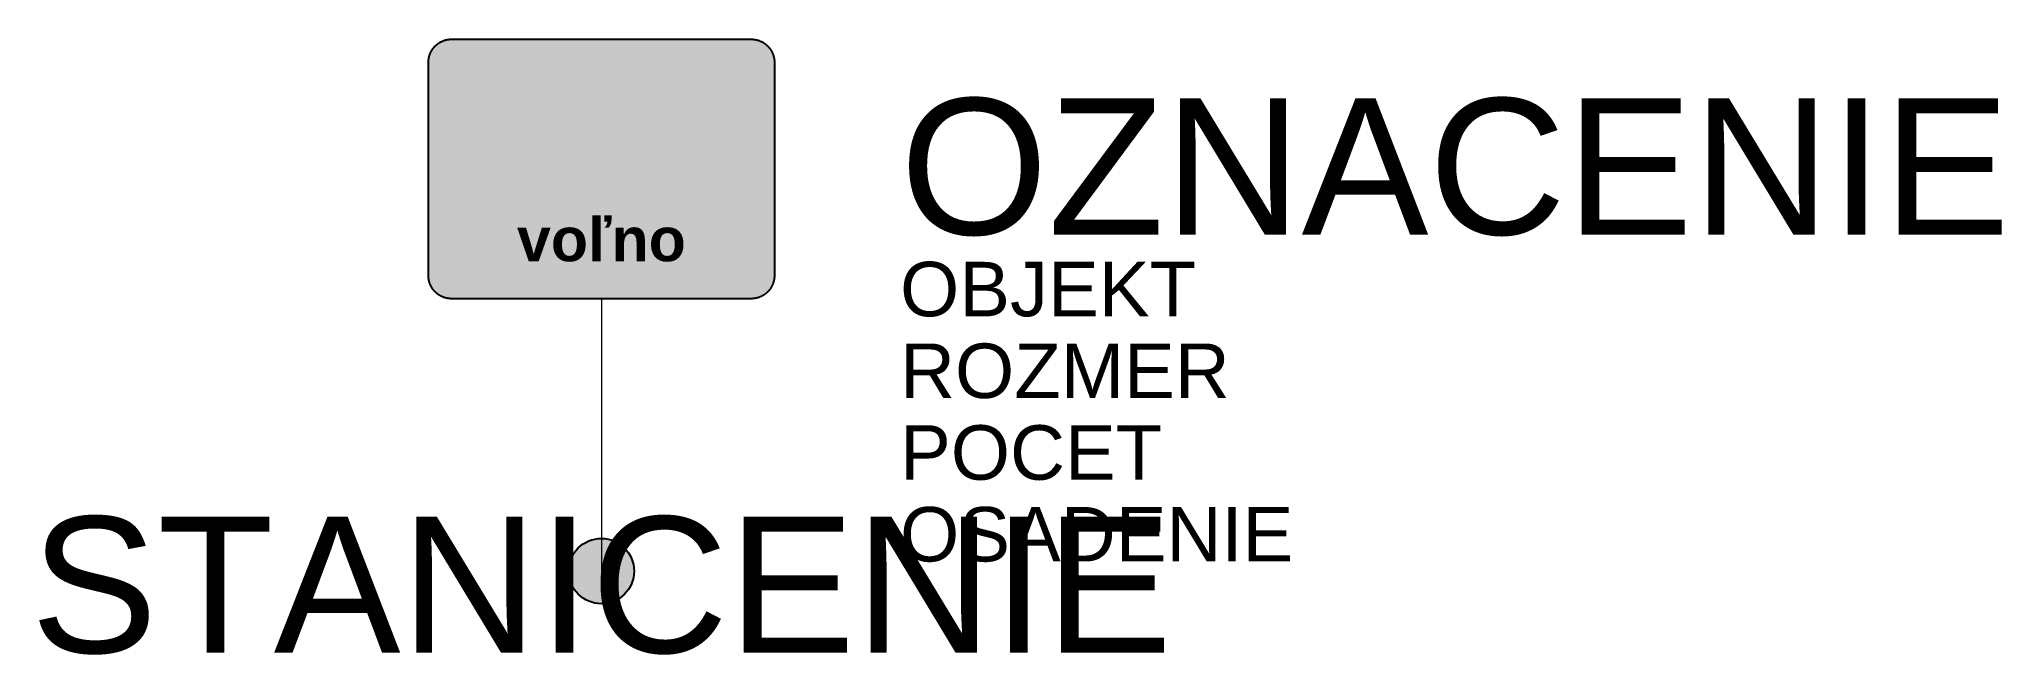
# Model space of a CAD drawing. Header units: metres. Extents: x -10.3 to 25.7, y -1.5 to 9.8.
import ezdxf
from ezdxf.enums import TextEntityAlignment as Align

# ---------------------------------------------------------------- set-up
doc = ezdxf.new("R2010")
doc.units = ezdxf.units.M
doc.layers.get('Defpoints').update_dxf_attribs({"color": 140, "lineweight": 5})
doc.styles.add('DZ', font='arialbd.ttf')
doc.styles.get("Standard").update_dxf_attribs({"font": 'arial.ttf'})

msp = doc.modelspace()

# ---------------------------------------------------------------- hatches: boundary and pattern name
at = {"true_color": 0xf1efea}
msp.add_hatch(color=7, dxfattribs=at).paths.add_polyline_path([(-2.752, 5), (-2.757, 5), (-2.762, 5), (-2.767, 5), (-2.773, 5), (-2.778, 5.001), (-2.783, 5.001), (-2.788, 5.002), (-2.793, 5.002), (-2.799, 5.003), (-2.804, 5.003), (-2.809, 5.004), (-2.814, 5.005), (-2.819, 5.005), (-2.824, 5.006), (-2.83, 5.007), (-2.835, 5.008), (-2.84, 5.009), (-2.845, 5.01), (-2.85, 5.012), (-2.855, 5.013), (-2.86, 5.014), (-2.865, 5.015), (-2.87, 5.017), (-2.875, 5.018), (-2.88, 5.02), (-2.885, 5.021), (-2.89, 5.023), (-2.894, 5.025), (-2.899, 5.027), (-2.904, 5.028), (-2.909, 5.03), (-2.914, 5.032), (-2.918, 5.034), (-2.923, 5.036), (-2.928, 5.038), (-2.933, 5.041), (-2.937, 5.043), (-2.942, 5.045), (-2.946, 5.047), (-2.951, 5.05), (-2.956, 5.052), (-2.96, 5.055), (-2.965, 5.057), (-2.969, 5.06), (-2.973, 5.063), (-2.978, 5.065), (-2.982, 5.068), (-2.987, 5.071), (-2.991, 5.074), (-2.995, 5.077), (-2.999, 5.08), (-3.004, 5.083), (-3.008, 5.086), (-3.012, 5.089), (-3.016, 5.093), (-3.02, 5.096), (-3.024, 5.099), (-3.028, 5.103), (-3.032, 5.106), (-3.036, 5.109), (-3.04, 5.113), (-3.044, 5.117), (-3.047, 5.12), (-3.051, 5.124), (-3.055, 5.128), (-3.058, 5.131), (-3.062, 5.135), (-3.065, 5.139), (-3.069, 5.143), (-3.072, 5.147), (-3.076, 5.151), (-3.079, 5.155), (-3.082, 5.159), (-3.086, 5.163), (-3.089, 5.167), (-3.092, 5.171), (-3.095, 5.176), (-3.098, 5.18), (-3.101, 5.184), (-3.104, 5.188), (-3.107, 5.193), (-3.109, 5.197), (-3.112, 5.201), (-3.115, 5.206), (-3.118, 5.21), (-3.12, 5.215), (-3.123, 5.219), (-3.125, 5.224), (-3.128, 5.229), (-3.13, 5.233), (-3.132, 5.238), (-3.134, 5.242), (-3.137, 5.247), (-3.139, 5.252), (-3.141, 5.256), (-3.143, 5.261), (-3.145, 5.266), (-3.147, 5.271), (-3.148, 5.276), (-3.15, 5.281), (-3.152, 5.285), (-3.154, 5.29), (-3.155, 5.295), (-3.157, 5.3), (-3.158, 5.305), (-3.16, 5.31), (-3.161, 5.315), (-3.162, 5.32), (-3.164, 5.325), (-3.165, 5.33), (-3.166, 5.335), (-3.167, 5.34), (-3.168, 5.345), (-3.169, 5.351), (-3.17, 5.356), (-3.17, 5.361), (-3.171, 5.366), (-3.172, 5.371), (-3.172, 5.376), (-3.173, 5.381), (-3.173, 5.387), (-3.174, 5.392), (-3.174, 5.397), (-3.174, 5.402), (-3.175, 5.408), (-3.175, 5.413), (-3.175, 5.418), (-3.175, 5.423), (-3.175, 9.339), (-3.175, 9.344), (-3.175, 9.35), (-3.175, 9.355), (-3.174, 9.36), (-3.174, 9.365), (-3.174, 9.371), (-3.173, 9.376), (-3.173, 9.381), (-3.172, 9.386), (-3.172, 9.391), (-3.171, 9.397), (-3.17, 9.402), (-3.17, 9.407), (-3.169, 9.412), (-3.168, 9.417), (-3.167, 9.422), (-3.166, 9.427), (-3.165, 9.432), (-3.164, 9.437), (-3.162, 9.442), (-3.161, 9.447), (-3.16, 9.452), (-3.158, 9.457), (-3.157, 9.462), (-3.155, 9.467), (-3.154, 9.472), (-3.152, 9.477), (-3.15, 9.482), (-3.148, 9.487), (-3.147, 9.492), (-3.145, 9.496), (-3.143, 9.501), (-3.141, 9.506), (-3.139, 9.511), (-3.137, 9.515), (-3.134, 9.52), (-3.132, 9.525), (-3.13, 9.529), (-3.128, 9.534), (-3.125, 9.538), (-3.123, 9.543), (-3.12, 9.548), (-3.118, 9.552), (-3.115, 9.556), (-3.112, 9.561), (-3.109, 9.565), (-3.107, 9.57), (-3.104, 9.574), (-3.101, 9.578), (-3.098, 9.583), (-3.095, 9.587), (-3.092, 9.591), (-3.089, 9.595), (-3.086, 9.599), (-3.082, 9.603), (-3.079, 9.607), (-3.076, 9.611), (-3.072, 9.615), (-3.069, 9.619), (-3.065, 9.623), (-3.062, 9.627), (-3.058, 9.631), (-3.055, 9.635), (-3.051, 9.638), (-3.047, 9.642), (-3.044, 9.646), (-3.04, 9.649), (-3.036, 9.653), (-3.032, 9.656), (-3.028, 9.66), (-3.024, 9.663), (-3.02, 9.667), (-3.016, 9.67), (-3.012, 9.673), (-3.008, 9.676), (-3.004, 9.679), (-2.999, 9.682), (-2.995, 9.685), (-2.991, 9.688), (-2.987, 9.691), (-2.982, 9.694), (-2.978, 9.697), (-2.973, 9.7), (-2.969, 9.702), (-2.965, 9.705), (-2.96, 9.708), (-2.956, 9.71), (-2.951, 9.713), (-2.946, 9.715), (-2.942, 9.717), (-2.937, 9.72), (-2.933, 9.722), (-2.928, 9.724), (-2.923, 9.726), (-2.918, 9.728), (-2.914, 9.73), (-2.909, 9.732), (-2.904, 9.734), (-2.899, 9.736), (-2.894, 9.738), (-2.89, 9.739), (-2.885, 9.741), (-2.88, 9.743), (-2.875, 9.744), (-2.87, 9.746), (-2.865, 9.747), (-2.86, 9.748), (-2.855, 9.75), (-2.85, 9.751), (-2.845, 9.752), (-2.84, 9.753), (-2.835, 9.754), (-2.83, 9.755), (-2.824, 9.756), (-2.819, 9.757), (-2.814, 9.758), (-2.809, 9.759), (-2.804, 9.759), (-2.799, 9.76), (-2.793, 9.76), (-2.788, 9.761), (-2.783, 9.761), (-2.778, 9.762), (-2.773, 9.762), (-2.767, 9.762), (-2.762, 9.762), (-2.757, 9.762), (-2.752, 9.762), (2.752, 9.762), (2.757, 9.762), (2.762, 9.762), (2.767, 9.762), (2.773, 9.762), (2.778, 9.762), (2.783, 9.761), (2.788, 9.761), (2.793, 9.76), (2.799, 9.76), (2.804, 9.759), (2.809, 9.759), (2.814, 9.758), (2.819, 9.757), (2.824, 9.756), (2.83, 9.755), (2.835, 9.754), (2.84, 9.753), (2.845, 9.752), (2.85, 9.751), (2.855, 9.75), (2.86, 9.748), (2.865, 9.747), (2.87, 9.746), (2.875, 9.744), (2.88, 9.743), (2.885, 9.741), (2.89, 9.739), (2.894, 9.738), (2.899, 9.736), (2.904, 9.734), (2.909, 9.732), (2.914, 9.73), (2.918, 9.728), (2.923, 9.726), (2.928, 9.724), (2.933, 9.722), (2.937, 9.72), (2.942, 9.717), (2.946, 9.715), (2.951, 9.713), (2.956, 9.71), (2.96, 9.708), (2.965, 9.705), (2.969, 9.702), (2.973, 9.7), (2.978, 9.697), (2.982, 9.694), (2.987, 9.691), (2.991, 9.688), (2.995, 9.685), (2.999, 9.682), (3.003, 9.679), (3.008, 9.676), (3.012, 9.673), (3.016, 9.67), (3.02, 9.667), (3.024, 9.663), (3.028, 9.66), (3.032, 9.656), (3.036, 9.653), (3.04, 9.649), (3.043, 9.646), (3.047, 9.642), (3.051, 9.638), (3.055, 9.635), (3.058, 9.631), (3.062, 9.627), (3.065, 9.623), (3.069, 9.619), (3.072, 9.615), (3.076, 9.611), (3.079, 9.607), (3.082, 9.603), (3.086, 9.599), (3.089, 9.595), (3.092, 9.591), (3.095, 9.587), (3.098, 9.583), (3.101, 9.578), (3.104, 9.574), (3.107, 9.57), (3.109, 9.565), (3.112, 9.561), (3.115, 9.556), (3.118, 9.552), (3.12, 9.548), (3.123, 9.543), (3.125, 9.538), (3.128, 9.534), (3.13, 9.529), (3.132, 9.525), (3.134, 9.52), (3.137, 9.515), (3.139, 9.511), (3.141, 9.506), (3.143, 9.501), (3.145, 9.496), (3.147, 9.492), (3.148, 9.487), (3.15, 9.482), (3.152, 9.477), (3.154, 9.472), (3.155, 9.467), (3.157, 9.462), (3.158, 9.457), (3.16, 9.452), (3.161, 9.447), (3.162, 9.442), (3.163, 9.437), (3.165, 9.432), (3.166, 9.427), (3.167, 9.422), (3.168, 9.417), (3.169, 9.412), (3.17, 9.407), (3.17, 9.402), (3.171, 9.397), (3.172, 9.391), (3.172, 9.386), (3.173, 9.381), (3.173, 9.376), (3.174, 9.371), (3.174, 9.365), (3.174, 9.36), (3.175, 9.355), (3.175, 9.35), (3.175, 9.344), (3.175, 9.339), (3.175, 5.423), (3.175, 5.418), (3.175, 5.413), (3.175, 5.408), (3.174, 5.402), (3.174, 5.397), (3.174, 5.392), (3.173, 5.387), (3.173, 5.381), (3.172, 5.376), (3.172, 5.371), (3.171, 5.366), (3.17, 5.361), (3.17, 5.356), (3.169, 5.351), (3.168, 5.345), (3.167, 5.34), (3.166, 5.335), (3.165, 5.33), (3.163, 5.325), (3.162, 5.32), (3.161, 5.315), (3.16, 5.31), (3.158, 5.305), (3.157, 5.3), (3.155, 5.295), (3.154, 5.29), (3.152, 5.285), (3.15, 5.281), (3.148, 5.276), (3.147, 5.271), (3.145, 5.266), (3.143, 5.261), (3.141, 5.256), (3.139, 5.252), (3.137, 5.247), (3.134, 5.242), (3.132, 5.238), (3.13, 5.233), (3.128, 5.229), (3.125, 5.224), (3.123, 5.219), (3.12, 5.215), (3.118, 5.21), (3.115, 5.206), (3.112, 5.201), (3.109, 5.197), (3.107, 5.193), (3.104, 5.188), (3.101, 5.184), (3.098, 5.18), (3.095, 5.176), (3.092, 5.171), (3.089, 5.167), (3.086, 5.163), (3.082, 5.159), (3.079, 5.155), (3.076, 5.151), (3.072, 5.147), (3.069, 5.143), (3.065, 5.139), (3.062, 5.135), (3.058, 5.131), (3.055, 5.128), (3.051, 5.124), (3.047, 5.12), (3.043, 5.117), (3.04, 5.113), (3.036, 5.109), (3.032, 5.106), (3.028, 5.103), (3.024, 5.099), (3.02, 5.096), (3.016, 5.093), (3.012, 5.089), (3.008, 5.086), (3.003, 5.083), (2.999, 5.08), (2.995, 5.077), (2.991, 5.074), (2.987, 5.071), (2.982, 5.068), (2.978, 5.065), (2.973, 5.063), (2.969, 5.06), (2.965, 5.057), (2.96, 5.055), (2.956, 5.052), (2.951, 5.05), (2.946, 5.047), (2.942, 5.045), (2.937, 5.043), (2.933, 5.041), (2.928, 5.038), (2.923, 5.036), (2.918, 5.034), (2.914, 5.032), (2.909, 5.03), (2.904, 5.028), (2.899, 5.027), (2.894, 5.025), (2.89, 5.023), (2.885, 5.021), (2.88, 5.02), (2.875, 5.018), (2.87, 5.017), (2.865, 5.015), (2.86, 5.014), (2.855, 5.013), (2.85, 5.012), (2.845, 5.01), (2.84, 5.009), (2.835, 5.008), (2.83, 5.007), (2.824, 5.006), (2.819, 5.005), (2.814, 5.005), (2.809, 5.004), (2.804, 5.003), (2.799, 5.003), (2.793, 5.002), (2.788, 5.002), (2.783, 5.001), (2.778, 5.001), (2.773, 5), (2.767, 5), (2.762, 5), (2.757, 5), (2.752, 5)])
at = {"true_color": 0x9b9b9b}
h = msp.add_hatch(color=253, dxfattribs=at)
h.paths.add_polyline_path([(-2.752, 5.106), (-2.76, 5.106), (-2.768, 5.106), (-2.776, 5.107), (-2.784, 5.107), (-2.792, 5.108), (-2.8, 5.109), (-2.808, 5.111), (-2.816, 5.112), (-2.823, 5.114), (-2.831, 5.116), (-2.839, 5.118), (-2.846, 5.12), (-2.854, 5.122), (-2.861, 5.125), (-2.868, 5.128), (-2.875, 5.131), (-2.882, 5.134), (-2.889, 5.137), (-2.896, 5.141), (-2.903, 5.144), (-2.91, 5.148), (-2.916, 5.152), (-2.923, 5.156), (-2.929, 5.16), (-2.935, 5.164), (-2.942, 5.169), (-2.948, 5.174), (-2.954, 5.178), (-2.959, 5.183), (-2.965, 5.188), (-2.971, 5.193), (-2.976, 5.199), (-2.981, 5.204), (-2.987, 5.21), (-2.992, 5.215), (-2.997, 5.221), (-3.001, 5.227), (-3.006, 5.233), (-3.011, 5.239), (-3.015, 5.246), (-3.019, 5.252), (-3.023, 5.259), (-3.027, 5.265), (-3.031, 5.272), (-3.034, 5.279), (-3.038, 5.286), (-3.041, 5.293), (-3.044, 5.3), (-3.047, 5.307), (-3.05, 5.314), (-3.053, 5.321), (-3.055, 5.329), (-3.057, 5.336), (-3.059, 5.344), (-3.061, 5.352), (-3.063, 5.359), (-3.064, 5.367), (-3.066, 5.375), (-3.067, 5.383), (-3.068, 5.391), (-3.068, 5.399), (-3.069, 5.407), (-3.069, 5.415), (-3.069, 5.423), (-3.069, 9.339), (-3.069, 9.347), (-3.069, 9.355), (-3.068, 9.364), (-3.068, 9.372), (-3.067, 9.38), (-3.066, 9.388), (-3.064, 9.395), (-3.063, 9.403), (-3.061, 9.411), (-3.059, 9.418), (-3.057, 9.426), (-3.055, 9.434), (-3.053, 9.441), (-3.05, 9.448), (-3.047, 9.456), (-3.044, 9.463), (-3.041, 9.47), (-3.038, 9.477), (-3.034, 9.484), (-3.031, 9.49), (-3.027, 9.497), (-3.023, 9.504), (-3.019, 9.51), (-3.015, 9.517), (-3.011, 9.523), (-3.006, 9.529), (-3.001, 9.535), (-2.997, 9.541), (-2.992, 9.547), (-2.987, 9.553), (-2.981, 9.558), (-2.976, 9.564), (-2.971, 9.569), (-2.965, 9.574), (-2.959, 9.579), (-2.954, 9.584), (-2.948, 9.589), (-2.942, 9.594), (-2.935, 9.598), (-2.929, 9.602), (-2.923, 9.607), (-2.916, 9.611), (-2.91, 9.615), (-2.903, 9.618), (-2.896, 9.622), (-2.889, 9.625), (-2.882, 9.629), (-2.875, 9.632), (-2.868, 9.635), (-2.861, 9.637), (-2.854, 9.64), (-2.846, 9.642), (-2.839, 9.645), (-2.831, 9.647), (-2.823, 9.649), (-2.816, 9.65), (-2.808, 9.652), (-2.8, 9.653), (-2.792, 9.654), (-2.784, 9.655), (-2.776, 9.656), (-2.768, 9.656), (-2.76, 9.657), (-2.752, 9.657), (2.752, 9.657), (2.76, 9.657), (2.768, 9.656), (2.776, 9.656), (2.784, 9.655), (2.792, 9.654), (2.8, 9.653), (2.808, 9.652), (2.816, 9.65), (2.823, 9.649), (2.831, 9.647), (2.839, 9.645), (2.846, 9.642), (2.853, 9.64), (2.861, 9.637), (2.868, 9.635), (2.875, 9.632), (2.882, 9.629), (2.889, 9.625), (2.896, 9.622), (2.903, 9.618), (2.91, 9.615), (2.916, 9.611), (2.923, 9.607), (2.929, 9.602), (2.935, 9.598), (2.942, 9.594), (2.948, 9.589), (2.954, 9.584), (2.959, 9.579), (2.965, 9.574), (2.971, 9.569), (2.976, 9.564), (2.981, 9.558), (2.987, 9.553), (2.992, 9.547), (2.997, 9.541), (3.001, 9.535), (3.006, 9.529), (3.011, 9.523), (3.015, 9.517), (3.019, 9.51), (3.023, 9.504), (3.027, 9.497), (3.031, 9.49), (3.034, 9.484), (3.038, 9.477), (3.041, 9.47), (3.044, 9.463), (3.047, 9.456), (3.05, 9.448), (3.052, 9.441), (3.055, 9.434), (3.057, 9.426), (3.059, 9.418), (3.061, 9.411), (3.063, 9.403), (3.064, 9.395), (3.066, 9.388), (3.067, 9.38), (3.068, 9.372), (3.068, 9.364), (3.069, 9.355), (3.069, 9.347), (3.069, 9.339), (3.069, 5.423), (3.069, 5.415), (3.069, 5.407), (3.068, 5.399), (3.068, 5.391), (3.067, 5.383), (3.066, 5.375), (3.064, 5.367), (3.063, 5.359), (3.061, 5.352), (3.059, 5.344), (3.057, 5.336), (3.055, 5.329), (3.052, 5.321), (3.05, 5.314), (3.047, 5.307), (3.044, 5.3), (3.041, 5.293), (3.038, 5.286), (3.034, 5.279), (3.031, 5.272), (3.027, 5.265), (3.023, 5.259), (3.019, 5.252), (3.015, 5.246), (3.011, 5.239), (3.006, 5.233), (3.001, 5.227), (2.997, 5.221), (2.992, 5.215), (2.987, 5.21), (2.981, 5.204), (2.976, 5.199), (2.971, 5.193), (2.965, 5.188), (2.959, 5.183), (2.954, 5.178), (2.948, 5.174), (2.942, 5.169), (2.935, 5.164), (2.929, 5.16), (2.923, 5.156), (2.916, 5.152), (2.91, 5.148), (2.903, 5.144), (2.896, 5.141), (2.889, 5.137), (2.882, 5.134), (2.875, 5.131), (2.868, 5.128), (2.861, 5.125), (2.853, 5.122), (2.846, 5.12), (2.839, 5.118), (2.831, 5.116), (2.823, 5.114), (2.816, 5.112), (2.808, 5.111), (2.8, 5.109), (2.792, 5.108), (2.784, 5.107), (2.776, 5.107), (2.768, 5.106), (2.76, 5.106), (2.752, 5.106)])
h.paths.add_polyline_path([(-2.752, 5.265), (-2.756, 5.265), (-2.76, 5.265), (-2.764, 5.265), (-2.768, 5.265), (-2.772, 5.266), (-2.776, 5.266), (-2.78, 5.267), (-2.784, 5.268), (-2.788, 5.269), (-2.791, 5.27), (-2.795, 5.271), (-2.799, 5.272), (-2.803, 5.273), (-2.806, 5.274), (-2.81, 5.276), (-2.813, 5.277), (-2.817, 5.279), (-2.82, 5.28), (-2.824, 5.282), (-2.827, 5.284), (-2.831, 5.286), (-2.834, 5.288), (-2.837, 5.29), (-2.84, 5.292), (-2.844, 5.294), (-2.847, 5.296), (-2.85, 5.298), (-2.853, 5.301), (-2.856, 5.303), (-2.858, 5.306), (-2.861, 5.308), (-2.864, 5.311), (-2.867, 5.314), (-2.869, 5.317), (-2.872, 5.319), (-2.874, 5.322), (-2.877, 5.325), (-2.879, 5.328), (-2.881, 5.331), (-2.883, 5.335), (-2.885, 5.338), (-2.887, 5.341), (-2.889, 5.344), (-2.891, 5.348), (-2.893, 5.351), (-2.895, 5.354), (-2.896, 5.358), (-2.898, 5.361), (-2.899, 5.365), (-2.901, 5.369), (-2.902, 5.372), (-2.903, 5.376), (-2.904, 5.38), (-2.905, 5.384), (-2.906, 5.387), (-2.907, 5.391), (-2.908, 5.395), (-2.909, 5.399), (-2.909, 5.403), (-2.91, 5.407), (-2.91, 5.411), (-2.91, 5.415), (-2.91, 5.419), (-2.91, 5.423), (-2.91, 9.339), (-2.91, 9.343), (-2.91, 9.347), (-2.91, 9.351), (-2.91, 9.355), (-2.909, 9.359), (-2.909, 9.363), (-2.908, 9.367), (-2.907, 9.371), (-2.906, 9.375), (-2.905, 9.379), (-2.904, 9.383), (-2.903, 9.386), (-2.902, 9.39), (-2.901, 9.394), (-2.899, 9.397), (-2.898, 9.401), (-2.896, 9.404), (-2.895, 9.408), (-2.893, 9.411), (-2.891, 9.415), (-2.889, 9.418), (-2.887, 9.421), (-2.885, 9.425), (-2.883, 9.428), (-2.881, 9.431), (-2.879, 9.434), (-2.877, 9.437), (-2.874, 9.44), (-2.872, 9.443), (-2.869, 9.446), (-2.867, 9.449), (-2.864, 9.451), (-2.861, 9.454), (-2.858, 9.457), (-2.856, 9.459), (-2.853, 9.462), (-2.85, 9.464), (-2.847, 9.466), (-2.844, 9.469), (-2.84, 9.471), (-2.837, 9.473), (-2.834, 9.475), (-2.831, 9.477), (-2.827, 9.479), (-2.824, 9.48), (-2.82, 9.482), (-2.817, 9.484), (-2.813, 9.485), (-2.81, 9.487), (-2.806, 9.488), (-2.803, 9.49), (-2.799, 9.491), (-2.795, 9.492), (-2.791, 9.493), (-2.788, 9.494), (-2.784, 9.495), (-2.78, 9.495), (-2.776, 9.496), (-2.772, 9.497), (-2.768, 9.497), (-2.764, 9.497), (-2.76, 9.498), (-2.756, 9.498), (-2.752, 9.498), (2.752, 9.498), (2.756, 9.498), (2.76, 9.498), (2.764, 9.497), (2.768, 9.497), (2.772, 9.497), (2.776, 9.496), (2.78, 9.495), (2.784, 9.495), (2.787, 9.494), (2.791, 9.493), (2.795, 9.492), (2.799, 9.491), (2.803, 9.49), (2.806, 9.488), (2.81, 9.487), (2.813, 9.485), (2.817, 9.484), (2.82, 9.482), (2.824, 9.48), (2.827, 9.479), (2.831, 9.477), (2.834, 9.475), (2.837, 9.473), (2.84, 9.471), (2.844, 9.469), (2.847, 9.466), (2.85, 9.464), (2.853, 9.462), (2.856, 9.459), (2.858, 9.457), (2.861, 9.454), (2.864, 9.451), (2.867, 9.449), (2.869, 9.446), (2.872, 9.443), (2.874, 9.44), (2.877, 9.437), (2.879, 9.434), (2.881, 9.431), (2.883, 9.428), (2.885, 9.425), (2.887, 9.421), (2.889, 9.418), (2.891, 9.415), (2.893, 9.411), (2.895, 9.408), (2.896, 9.404), (2.898, 9.401), (2.899, 9.397), (2.901, 9.394), (2.902, 9.39), (2.903, 9.386), (2.904, 9.383), (2.905, 9.379), (2.906, 9.375), (2.907, 9.371), (2.908, 9.367), (2.909, 9.363), (2.909, 9.359), (2.91, 9.355), (2.91, 9.351), (2.91, 9.347), (2.91, 9.343), (2.91, 9.339), (2.91, 5.423), (2.91, 5.419), (2.91, 5.415), (2.91, 5.411), (2.91, 5.407), (2.909, 5.403), (2.909, 5.399), (2.908, 5.395), (2.907, 5.391), (2.906, 5.387), (2.905, 5.384), (2.904, 5.38), (2.903, 5.376), (2.902, 5.372), (2.901, 5.369), (2.899, 5.365), (2.898, 5.361), (2.896, 5.358), (2.895, 5.354), (2.893, 5.351), (2.891, 5.348), (2.889, 5.344), (2.887, 5.341), (2.885, 5.338), (2.883, 5.335), (2.881, 5.331), (2.879, 5.328), (2.877, 5.325), (2.874, 5.322), (2.872, 5.319), (2.869, 5.317), (2.867, 5.314), (2.864, 5.311), (2.861, 5.308), (2.858, 5.306), (2.856, 5.303), (2.853, 5.301), (2.85, 5.298), (2.847, 5.296), (2.844, 5.294), (2.84, 5.292), (2.837, 5.29), (2.834, 5.288), (2.831, 5.286), (2.827, 5.284), (2.824, 5.282), (2.82, 5.28), (2.817, 5.279), (2.813, 5.277), (2.81, 5.276), (2.806, 5.274), (2.803, 5.273), (2.799, 5.272), (2.795, 5.271), (2.791, 5.27), (2.787, 5.269), (2.784, 5.268), (2.78, 5.267), (2.776, 5.266), (2.772, 5.266), (2.768, 5.265), (2.764, 5.265), (2.76, 5.265), (2.756, 5.265), (2.752, 5.265)], flags=16)
at = {"true_color": 0xf6b400}
h = msp.add_hatch(color=40, dxfattribs=at)
h.paths.add_polyline_path([(-0.9, 6.905), (-0.904, 6.905), (-0.908, 6.905), (-0.912, 6.905), (-0.916, 6.906), (-0.92, 6.906), (-0.924, 6.907), (-0.928, 6.907), (-0.932, 6.908), (-0.935, 6.909), (-0.939, 6.91), (-0.943, 6.911), (-0.947, 6.912), (-0.951, 6.913), (-0.954, 6.915), (-0.958, 6.916), (-0.961, 6.917), (-0.965, 6.919), (-0.968, 6.921), (-0.972, 6.922), (-0.975, 6.924), (-0.979, 6.926), (-0.982, 6.928), (-0.985, 6.93), (-0.988, 6.932), (-0.992, 6.934), (-0.995, 6.936), (-0.998, 6.939), (-1.001, 6.941), (-1.003, 6.944), (-1.006, 6.946), (-1.009, 6.949), (-1.012, 6.951), (-1.015, 6.954), (-1.017, 6.957), (-1.02, 6.96), (-1.022, 6.963), (-1.025, 6.966), (-1.027, 6.969), (-1.029, 6.972), (-1.031, 6.975), (-1.033, 6.978), (-1.035, 6.981), (-1.037, 6.985), (-1.039, 6.988), (-1.041, 6.991), (-1.043, 6.995), (-1.044, 6.998), (-1.046, 7.002), (-1.047, 7.006), (-1.049, 7.009), (-1.05, 7.013), (-1.051, 7.016), (-1.052, 7.02), (-1.053, 7.024), (-1.054, 7.028), (-1.055, 7.032), (-1.056, 7.036), (-1.057, 7.04), (-1.057, 7.044), (-1.058, 7.047), (-1.058, 7.052), (-1.058, 7.056), (-1.058, 7.06), (-1.058, 7.064), (-1.058, 8.863), (-1.058, 8.867), (-1.058, 8.871), (-1.058, 8.875), (-1.058, 8.879), (-1.057, 8.883), (-1.057, 8.887), (-1.056, 8.891), (-1.055, 8.895), (-1.054, 8.899), (-1.053, 8.903), (-1.052, 8.906), (-1.051, 8.91), (-1.05, 8.914), (-1.049, 8.917), (-1.047, 8.921), (-1.046, 8.925), (-1.044, 8.928), (-1.043, 8.932), (-1.041, 8.935), (-1.039, 8.939), (-1.037, 8.942), (-1.035, 8.945), (-1.033, 8.948), (-1.031, 8.952), (-1.029, 8.955), (-1.027, 8.958), (-1.025, 8.961), (-1.022, 8.964), (-1.02, 8.967), (-1.017, 8.97), (-1.015, 8.972), (-1.012, 8.975), (-1.009, 8.978), (-1.006, 8.98), (-1.003, 8.983), (-1.001, 8.985), (-0.998, 8.988), (-0.995, 8.99), (-0.992, 8.992), (-0.988, 8.994), (-0.985, 8.997), (-0.982, 8.999), (-0.979, 9.001), (-0.975, 9.002), (-0.972, 9.004), (-0.968, 9.006), (-0.965, 9.008), (-0.961, 9.009), (-0.958, 9.011), (-0.954, 9.012), (-0.951, 9.013), (-0.947, 9.015), (-0.943, 9.016), (-0.939, 9.017), (-0.935, 9.018), (-0.932, 9.018), (-0.928, 9.019), (-0.924, 9.02), (-0.92, 9.02), (-0.916, 9.021), (-0.912, 9.021), (-0.908, 9.021), (-0.904, 9.022), (-0.9, 9.022), (0.9, 9.022), (0.904, 9.022), (0.908, 9.021), (0.912, 9.021), (0.916, 9.021), (0.92, 9.02), (0.924, 9.02), (0.928, 9.019), (0.932, 9.018), (0.935, 9.018), (0.939, 9.017), (0.943, 9.016), (0.947, 9.015), (0.951, 9.013), (0.954, 9.012), (0.958, 9.011), (0.961, 9.009), (0.965, 9.008), (0.968, 9.006), (0.972, 9.004), (0.975, 9.002), (0.979, 9.001), (0.982, 8.999), (0.985, 8.997), (0.988, 8.994), (0.991, 8.992), (0.995, 8.99), (0.998, 8.988), (1.001, 8.985), (1.003, 8.983), (1.006, 8.98), (1.009, 8.978), (1.012, 8.975), (1.014, 8.972), (1.017, 8.97), (1.02, 8.967), (1.022, 8.964), (1.024, 8.961), (1.027, 8.958), (1.029, 8.955), (1.031, 8.952), (1.033, 8.948), (1.035, 8.945), (1.037, 8.942), (1.039, 8.939), (1.041, 8.935), (1.043, 8.932), (1.044, 8.928), (1.046, 8.925), (1.047, 8.921), (1.049, 8.917), (1.05, 8.914), (1.051, 8.91), (1.052, 8.906), (1.053, 8.903), (1.054, 8.899), (1.055, 8.895), (1.056, 8.891), (1.057, 8.887), (1.057, 8.883), (1.058, 8.879), (1.058, 8.875), (1.058, 8.871), (1.058, 8.867), (1.058, 8.863), (1.058, 7.064), (1.058, 7.06), (1.058, 7.056), (1.058, 7.052), (1.058, 7.047), (1.057, 7.044), (1.057, 7.04), (1.056, 7.036), (1.055, 7.032), (1.054, 7.028), (1.053, 7.024), (1.052, 7.02), (1.051, 7.016), (1.05, 7.013), (1.049, 7.009), (1.047, 7.006), (1.046, 7.002), (1.044, 6.998), (1.043, 6.995), (1.041, 6.991), (1.039, 6.988), (1.037, 6.985), (1.035, 6.981), (1.033, 6.978), (1.031, 6.975), (1.029, 6.972), (1.027, 6.969), (1.024, 6.966), (1.022, 6.963), (1.02, 6.96), (1.017, 6.957), (1.014, 6.954), (1.012, 6.951), (1.009, 6.949), (1.006, 6.946), (1.003, 6.944), (1.001, 6.941), (0.998, 6.939), (0.995, 6.936), (0.991, 6.934), (0.988, 6.932), (0.985, 6.93), (0.982, 6.928), (0.979, 6.926), (0.975, 6.924), (0.972, 6.922), (0.968, 6.921), (0.965, 6.919), (0.961, 6.917), (0.958, 6.916), (0.954, 6.915), (0.951, 6.913), (0.947, 6.912), (0.943, 6.911), (0.939, 6.91), (0.935, 6.909), (0.932, 6.908), (0.928, 6.907), (0.924, 6.907), (0.92, 6.906), (0.916, 6.906), (0.912, 6.905), (0.908, 6.905), (0.904, 6.905), (0.9, 6.905)])
h.paths.add_polyline_path([(-0.873, 7.17), (0.873, 7.17), (0.873, 7.487), (-0.873, 7.487)], flags=16)
h = msp.add_hatch(color=0)
h.dxf.hatch_style = 1
h.paths.add_polyline_path([(0.6, 0, 1), (-0.6, 0, 1)])

# ---------------------------------------------------------------- linework, layer by layer
at = {"lineweight": 9}
msp.add_line((0, 5), (0, 2.5), dxfattribs=at)
at = {"color": 0, "lineweight": 9}
msp.add_line((0, 2.5), (0, 0), dxfattribs=at)
at = {"color": 7, "true_color": 0xf1efea}
msp.add_lwpolyline([(-2.752, 5), (-2.757, 5), (-2.762, 5), (-2.767, 5), (-2.773, 5), (-2.778, 5.001), (-2.783, 5.001), (-2.788, 5.002), (-2.793, 5.002), (-2.799, 5.003), (-2.804, 5.003), (-2.809, 5.004), (-2.814, 5.005), (-2.819, 5.005), (-2.824, 5.006), (-2.83, 5.007), (-2.835, 5.008), (-2.84, 5.009), (-2.845, 5.01), (-2.85, 5.012), (-2.855, 5.013), (-2.86, 5.014), (-2.865, 5.015), (-2.87, 5.017), (-2.875, 5.018), (-2.88, 5.02), (-2.885, 5.021), (-2.89, 5.023), (-2.894, 5.025), (-2.899, 5.027), (-2.904, 5.028), (-2.909, 5.03), (-2.914, 5.032), (-2.918, 5.034), (-2.923, 5.036), (-2.928, 5.038), (-2.933, 5.041), (-2.937, 5.043), (-2.942, 5.045), (-2.946, 5.047), (-2.951, 5.05), (-2.956, 5.052), (-2.96, 5.055), (-2.965, 5.057), (-2.969, 5.06), (-2.973, 5.063), (-2.978, 5.065), (-2.982, 5.068), (-2.987, 5.071), (-2.991, 5.074), (-2.995, 5.077), (-2.999, 5.08), (-3.004, 5.083), (-3.008, 5.086), (-3.012, 5.089), (-3.016, 5.093), (-3.02, 5.096), (-3.024, 5.099), (-3.028, 5.103), (-3.032, 5.106), (-3.036, 5.109), (-3.04, 5.113), (-3.044, 5.117), (-3.047, 5.12), (-3.051, 5.124), (-3.055, 5.128), (-3.058, 5.131), (-3.062, 5.135), (-3.065, 5.139), (-3.069, 5.143), (-3.072, 5.147), (-3.076, 5.151), (-3.079, 5.155), (-3.082, 5.159), (-3.086, 5.163), (-3.089, 5.167), (-3.092, 5.171), (-3.095, 5.176), (-3.098, 5.18), (-3.101, 5.184), (-3.104, 5.188), (-3.107, 5.193), (-3.109, 5.197), (-3.112, 5.201), (-3.115, 5.206), (-3.118, 5.21), (-3.12, 5.215), (-3.123, 5.219), (-3.125, 5.224), (-3.128, 5.229), (-3.13, 5.233), (-3.132, 5.238), (-3.134, 5.242), (-3.137, 5.247), (-3.139, 5.252), (-3.141, 5.256), (-3.143, 5.261), (-3.145, 5.266), (-3.147, 5.271), (-3.148, 5.276), (-3.15, 5.281), (-3.152, 5.285), (-3.154, 5.29), (-3.155, 5.295), (-3.157, 5.3), (-3.158, 5.305), (-3.16, 5.31), (-3.161, 5.315), (-3.162, 5.32), (-3.164, 5.325), (-3.165, 5.33), (-3.166, 5.335), (-3.167, 5.34), (-3.168, 5.345), (-3.169, 5.351), (-3.17, 5.356), (-3.17, 5.361), (-3.171, 5.366), (-3.172, 5.371), (-3.172, 5.376), (-3.173, 5.381), (-3.173, 5.387), (-3.174, 5.392), (-3.174, 5.397), (-3.174, 5.402), (-3.175, 5.408), (-3.175, 5.413), (-3.175, 5.418), (-3.175, 5.423), (-3.175, 9.339), (-3.175, 9.344), (-3.175, 9.35), (-3.175, 9.355), (-3.174, 9.36), (-3.174, 9.365), (-3.174, 9.371), (-3.173, 9.376), (-3.173, 9.381), (-3.172, 9.386), (-3.172, 9.391), (-3.171, 9.397), (-3.17, 9.402), (-3.17, 9.407), (-3.169, 9.412), (-3.168, 9.417), (-3.167, 9.422), (-3.166, 9.427), (-3.165, 9.432), (-3.164, 9.437), (-3.162, 9.442), (-3.161, 9.447), (-3.16, 9.452), (-3.158, 9.457), (-3.157, 9.462), (-3.155, 9.467), (-3.154, 9.472), (-3.152, 9.477), (-3.15, 9.482), (-3.148, 9.487), (-3.147, 9.492), (-3.145, 9.496), (-3.143, 9.501), (-3.141, 9.506), (-3.139, 9.511), (-3.137, 9.515), (-3.134, 9.52), (-3.132, 9.525), (-3.13, 9.529), (-3.128, 9.534), (-3.125, 9.538), (-3.123, 9.543), (-3.12, 9.548), (-3.118, 9.552), (-3.115, 9.556), (-3.112, 9.561), (-3.109, 9.565), (-3.107, 9.57), (-3.104, 9.574), (-3.101, 9.578), (-3.098, 9.583), (-3.095, 9.587), (-3.092, 9.591), (-3.089, 9.595), (-3.086, 9.599), (-3.082, 9.603), (-3.079, 9.607), (-3.076, 9.611), (-3.072, 9.615), (-3.069, 9.619), (-3.065, 9.623), (-3.062, 9.627), (-3.058, 9.631), (-3.055, 9.635), (-3.051, 9.638), (-3.047, 9.642), (-3.044, 9.646), (-3.04, 9.649), (-3.036, 9.653), (-3.032, 9.656), (-3.028, 9.66), (-3.024, 9.663), (-3.02, 9.667), (-3.016, 9.67), (-3.012, 9.673), (-3.008, 9.676), (-3.004, 9.679), (-2.999, 9.682), (-2.995, 9.685), (-2.991, 9.688), (-2.987, 9.691), (-2.982, 9.694), (-2.978, 9.697), (-2.973, 9.7), (-2.969, 9.702), (-2.965, 9.705), (-2.96, 9.708), (-2.956, 9.71), (-2.951, 9.713), (-2.946, 9.715), (-2.942, 9.717), (-2.937, 9.72), (-2.933, 9.722), (-2.928, 9.724), (-2.923, 9.726), (-2.918, 9.728), (-2.914, 9.73), (-2.909, 9.732), (-2.904, 9.734), (-2.899, 9.736), (-2.894, 9.738), (-2.89, 9.739), (-2.885, 9.741), (-2.88, 9.743), (-2.875, 9.744), (-2.87, 9.746), (-2.865, 9.747), (-2.86, 9.748), (-2.855, 9.75), (-2.85, 9.751), (-2.845, 9.752), (-2.84, 9.753), (-2.835, 9.754), (-2.83, 9.755), (-2.824, 9.756), (-2.819, 9.757), (-2.814, 9.758), (-2.809, 9.759), (-2.804, 9.759), (-2.799, 9.76), (-2.793, 9.76), (-2.788, 9.761), (-2.783, 9.761), (-2.778, 9.762), (-2.773, 9.762), (-2.767, 9.762), (-2.762, 9.762), (-2.757, 9.762), (-2.752, 9.762), (2.752, 9.762), (2.757, 9.762), (2.762, 9.762), (2.767, 9.762), (2.773, 9.762), (2.778, 9.762), (2.783, 9.761), (2.788, 9.761), (2.793, 9.76), (2.799, 9.76), (2.804, 9.759), (2.809, 9.759), (2.814, 9.758), (2.819, 9.757), (2.824, 9.756), (2.83, 9.755), (2.835, 9.754), (2.84, 9.753), (2.845, 9.752), (2.85, 9.751), (2.855, 9.75), (2.86, 9.748), (2.865, 9.747), (2.87, 9.746), (2.875, 9.744), (2.88, 9.743), (2.885, 9.741), (2.89, 9.739), (2.894, 9.738), (2.899, 9.736), (2.904, 9.734), (2.909, 9.732), (2.914, 9.73), (2.918, 9.728), (2.923, 9.726), (2.928, 9.724), (2.933, 9.722), (2.937, 9.72), (2.942, 9.717), (2.946, 9.715), (2.951, 9.713), (2.956, 9.71), (2.96, 9.708), (2.965, 9.705), (2.969, 9.702), (2.973, 9.7), (2.978, 9.697), (2.982, 9.694), (2.987, 9.691), (2.991, 9.688), (2.995, 9.685), (2.999, 9.682), (3.003, 9.679), (3.008, 9.676), (3.012, 9.673), (3.016, 9.67), (3.02, 9.667), (3.024, 9.663), (3.028, 9.66), (3.032, 9.656), (3.036, 9.653), (3.04, 9.649), (3.043, 9.646), (3.047, 9.642), (3.051, 9.638), (3.055, 9.635), (3.058, 9.631), (3.062, 9.627), (3.065, 9.623), (3.069, 9.619), (3.072, 9.615), (3.076, 9.611), (3.079, 9.607), (3.082, 9.603), (3.086, 9.599), (3.089, 9.595), (3.092, 9.591), (3.095, 9.587), (3.098, 9.583), (3.101, 9.578), (3.104, 9.574), (3.107, 9.57), (3.109, 9.565), (3.112, 9.561), (3.115, 9.556), (3.118, 9.552), (3.12, 9.548), (3.123, 9.543), (3.125, 9.538), (3.128, 9.534), (3.13, 9.529), (3.132, 9.525), (3.134, 9.52), (3.137, 9.515), (3.139, 9.511), (3.141, 9.506), (3.143, 9.501), (3.145, 9.496), (3.147, 9.492), (3.148, 9.487), (3.15, 9.482), (3.152, 9.477), (3.154, 9.472), (3.155, 9.467), (3.157, 9.462), (3.158, 9.457), (3.16, 9.452), (3.161, 9.447), (3.162, 9.442), (3.163, 9.437), (3.165, 9.432), (3.166, 9.427), (3.167, 9.422), (3.168, 9.417), (3.169, 9.412), (3.17, 9.407), (3.17, 9.402), (3.171, 9.397), (3.172, 9.391), (3.172, 9.386), (3.173, 9.381), (3.173, 9.376), (3.174, 9.371), (3.174, 9.365), (3.174, 9.36), (3.175, 9.355), (3.175, 9.35), (3.175, 9.344), (3.175, 9.339), (3.175, 5.423), (3.175, 5.418), (3.175, 5.413), (3.175, 5.408), (3.174, 5.402), (3.174, 5.397), (3.174, 5.392), (3.173, 5.387), (3.173, 5.381), (3.172, 5.376), (3.172, 5.371), (3.171, 5.366), (3.17, 5.361), (3.17, 5.356), (3.169, 5.351), (3.168, 5.345), (3.167, 5.34), (3.166, 5.335), (3.165, 5.33), (3.163, 5.325), (3.162, 5.32), (3.161, 5.315), (3.16, 5.31), (3.158, 5.305), (3.157, 5.3), (3.155, 5.295), (3.154, 5.29), (3.152, 5.285), (3.15, 5.281), (3.148, 5.276), (3.147, 5.271), (3.145, 5.266), (3.143, 5.261), (3.141, 5.256), (3.139, 5.252), (3.137, 5.247), (3.134, 5.242), (3.132, 5.238), (3.13, 5.233), (3.128, 5.229), (3.125, 5.224), (3.123, 5.219), (3.12, 5.215), (3.118, 5.21), (3.115, 5.206), (3.112, 5.201), (3.109, 5.197), (3.107, 5.193), (3.104, 5.188), (3.101, 5.184), (3.098, 5.18), (3.095, 5.176), (3.092, 5.171), (3.089, 5.167), (3.086, 5.163), (3.082, 5.159), (3.079, 5.155), (3.076, 5.151), (3.072, 5.147), (3.069, 5.143), (3.065, 5.139), (3.062, 5.135), (3.058, 5.131), (3.055, 5.128), (3.051, 5.124), (3.047, 5.12), (3.043, 5.117), (3.04, 5.113), (3.036, 5.109), (3.032, 5.106), (3.028, 5.103), (3.024, 5.099), (3.02, 5.096), (3.016, 5.093), (3.012, 5.089), (3.008, 5.086), (3.003, 5.083), (2.999, 5.08), (2.995, 5.077), (2.991, 5.074), (2.987, 5.071), (2.982, 5.068), (2.978, 5.065), (2.973, 5.063), (2.969, 5.06), (2.965, 5.057), (2.96, 5.055), (2.956, 5.052), (2.951, 5.05), (2.946, 5.047), (2.942, 5.045), (2.937, 5.043), (2.933, 5.041), (2.928, 5.038), (2.923, 5.036), (2.918, 5.034), (2.914, 5.032), (2.909, 5.03), (2.904, 5.028), (2.899, 5.027), (2.894, 5.025), (2.89, 5.023), (2.885, 5.021), (2.88, 5.02), (2.875, 5.018), (2.87, 5.017), (2.865, 5.015), (2.86, 5.014), (2.855, 5.013), (2.85, 5.012), (2.845, 5.01), (2.84, 5.009), (2.835, 5.008), (2.83, 5.007), (2.824, 5.006), (2.819, 5.005), (2.814, 5.005), (2.809, 5.004), (2.804, 5.003), (2.799, 5.003), (2.793, 5.002), (2.788, 5.002), (2.783, 5.001), (2.778, 5.001), (2.773, 5), (2.767, 5), (2.762, 5), (2.757, 5), (2.752, 5), (-2.752, 5)], dxfattribs=at)
at = {"color": 0}
msp.add_circle((0, 0), 0.6, dxfattribs=at)

# ---------------------------------------------------------------- texts
at = {"color": 253, "true_color": 0x9b9b9b, "style": 'DZ'}
msp.add_text('voľno', height=0.8, dxfattribs=at).set_placement((0, 6.088), align=Align.MIDDLE_CENTER)
msp.add_attdef('OZNACENIE', (5.482, 6.177), '527-LOOKVIDITELNOST', height=2.5)
msp.add_attdef('STANICENIE', text='', height=2.5).set_placement((0, 1), align=Align.TOP_CENTER)
at = {"layer": 'Defpoints'}
for tag, p, s in [('OBJEKT', (5.482, 4.677), 'Jestvujúci'), ('ROZMER', (5.482, 3.177), '315x420/450x600'), ('POCET', (5.482, 1.677), ''), ('OSADENIE', (5.482, 0.177), '')]:
    msp.add_attdef(tag, p, s, height=1, dxfattribs=at)

doc.saveas('drawing.dxf')
